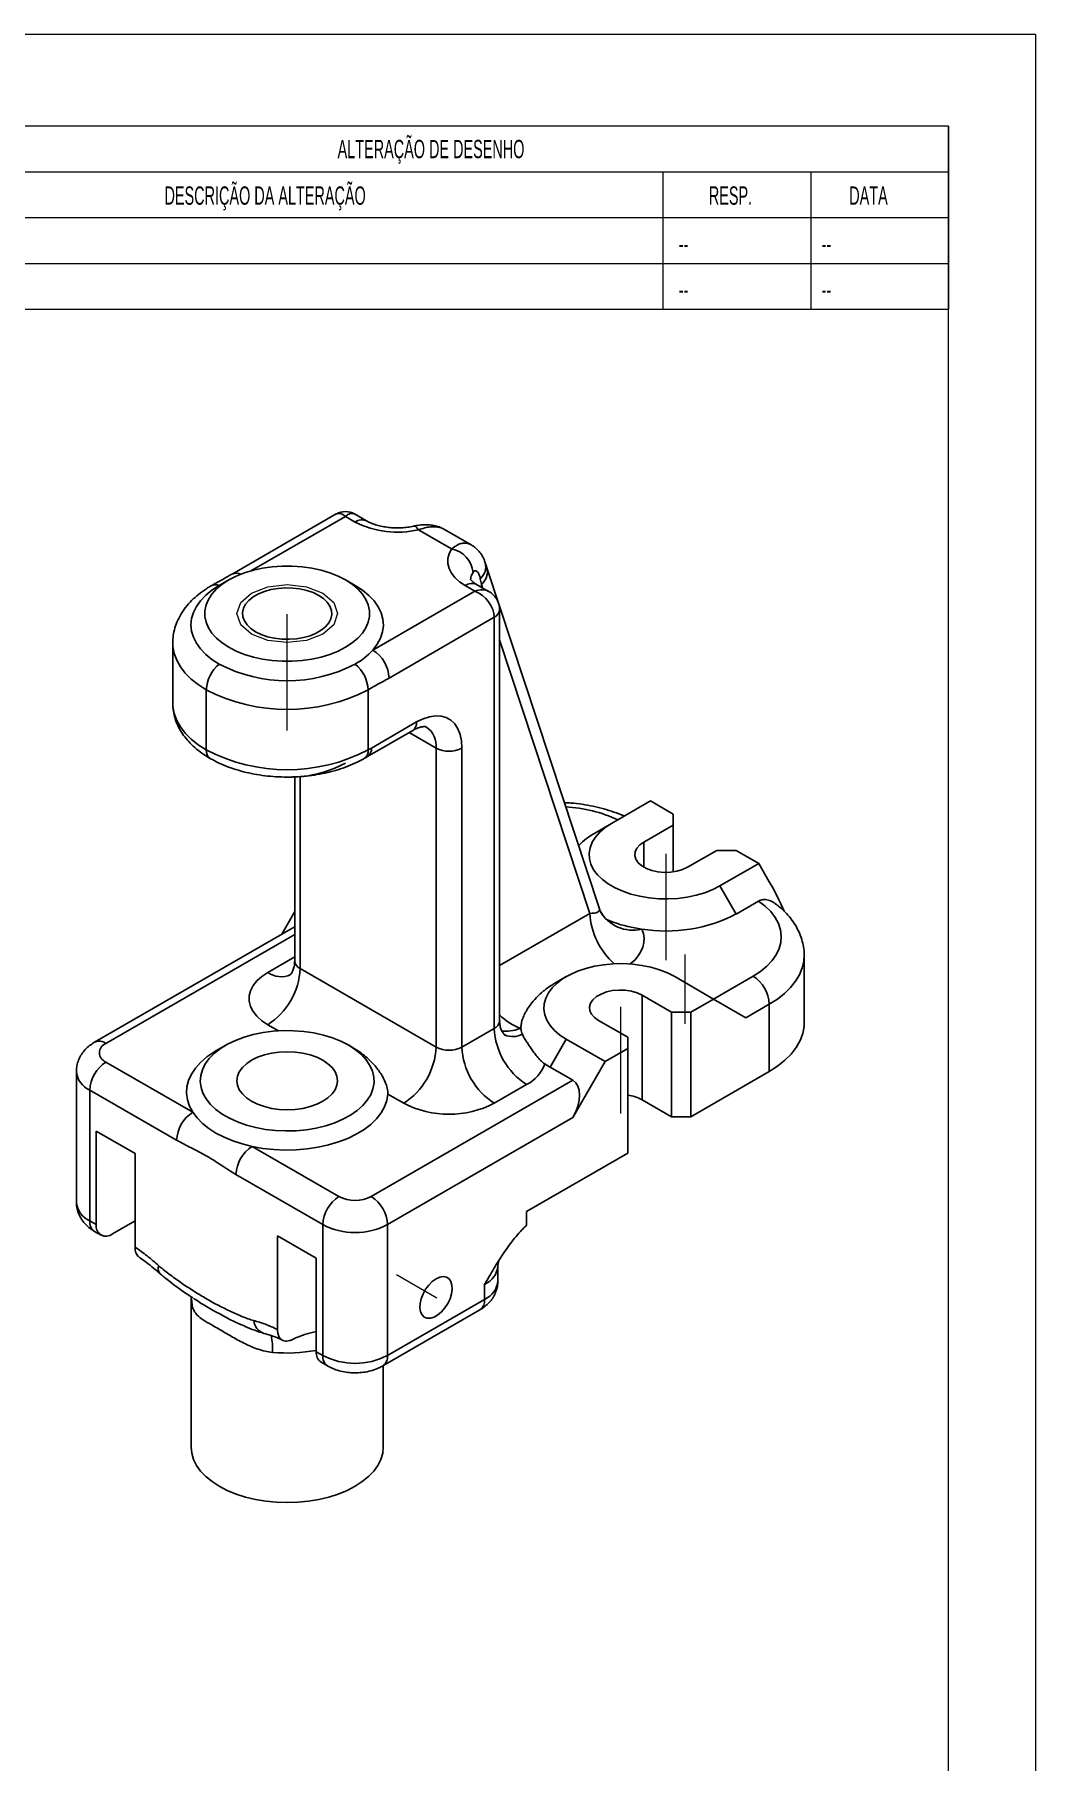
# Model space of a CAD drawing. Header units: millimetres. Extents: x 0 to 840, y 0 to 594.
# Drawn here: x 621.3 to 840, y 216.7 to 594 of the extents above; entities that cross this region are included whole.
import ezdxf

# ---------------------------------------------------------------- set-up
doc = ezdxf.new("R2010")
doc.units = ezdxf.units.MM
doc.header["$LTSCALE"] = 2
doc.linetypes.add('CENTERX2', pattern=[20.32, 12.7, -2.54, 2.54, -2.54])
doc.layers.add('COTAS', color=7, linetype='Continuous')
doc.styles.add('SLDTEXTSTYLE1', font='TXT', dxfattribs={"width": 0.589474})

# ---------------------------------------------------------------- blocks, each defined once
blk = doc.blocks.new('Bloco2')
at = {"color": 7, "linetype": 'Continuous', "lineweight": 18}
for p, q in [((840.17, 594.13), (0.17, 594.13)), ((840.17, 594.13), (840.17, 0.13)), ((821.17, 574.13), (40.17, 574.13)), ((821.17, 20.13), (821.17, 574.13))]:
    blk.add_line(p, q, dxfattribs=at)

msp = doc.modelspace()

# ---------------------------------------------------------------- linework, layer by layer
at = {"color": 7, "linetype": 'Continuous', "lineweight": 18}
for p, q in [((821, 574), (461, 574)), ((821, 574), (821, 534)), ((598.888, 564), (821, 564)), ((758.623, 534), (758.623, 564)), ((791, 534), (791, 564)), ((598.888, 554), (821, 554)), ((598.888, 544), (821, 544)), ((598.888, 534), (821, 534))]:
    msp.add_line(p, q, dxfattribs=at)
at = {"color": 7, "linetype": 'Continuous', "lineweight": 25}
for p, q in [((687.209, 489.256), (664.424, 476.102)), ((691.33, 487.495), (689.209, 488.719)), ((693.83, 487.742), (691.208, 489.256)), ((712.423, 481.605), (705.169, 485.792)), ((716.711, 482.511), (710.88, 485.877)), ((720.11, 477.533), (719.763, 478.603)), ((744.712, 402.957), (720.12, 477.503)), ((663.733, 474.85), (661.611, 473.625)), ((691.35, 473.625), (689.228, 474.85)), ((695.208, 459.527), (717.493, 472.391)), ((717.493, 472.391), (715.372, 473.616)), ((720.493, 472.35), (717.871, 473.863)), ((722.907, 378.489), (722.907, 468.309)), ((721.736, 466.676), (698.744, 453.403)), ((721.736, 376.856), (721.736, 466.676)), ((651.481, 461.048), (651.481, 447.896)), ((658.803, 437.691), (658.803, 450.842)), ((694.158, 450.842), (694.158, 437.691)), ((694.056, 436.279), (703.936, 441.983)), ((694.884, 438.11), (704.765, 443.814)), ((694.158, 437.691), (694.884, 438.11)), ((709.008, 372.774), (709.008, 438.097)), ((714.664, 438.097), (714.664, 372.774)), ((693.33, 435.859), (694.055, 436.278)), ((678.138, 431.819), (678.138, 391.552)), ((755.853, 426.554), (747.368, 421.656)), ((760.803, 423.697), (755.853, 426.554)), ((760.803, 421.248), (760.803, 423.697)), ((747.368, 421.656), (743.833, 419.614)), ((754.439, 417.574), (760.803, 421.248)), ((760.803, 411.032), (760.803, 421.248)), ((770.349, 415.737), (763.985, 412.063)), ((774.592, 415.737), (770.349, 415.737)), ((779.541, 412.88), (774.592, 415.737)), ((771.056, 407.981), (779.541, 412.88)), ((779.541, 412.88), (781.84, 408.899)), ((771.056, 407.981), (774.592, 401.857)), ((779.49, 404.685), (774.592, 401.857)), ((675.294, 397.454), (678.138, 402.38)), ((677.365, 398.65), (634.383, 373.837)), ((789.455, 378.076), (789.455, 392.774)), ((679.309, 389.919), (709.008, 372.774)), ((737.467, 388.182), (734.989, 386.751)), ((769.642, 383.285), (761.157, 388.183)), ((754.086, 384.101), (760.45, 380.427)), ((754.086, 384.101), (754.086, 361.238)), ((764.692, 380.427), (769.642, 383.285)), ((776.713, 379.201), (769.642, 383.285)), ((781.84, 382.161), (776.713, 379.201)), ((781.84, 367.463), (781.84, 382.161)), ((750.904, 374.917), (744.54, 378.59)), ((760.45, 380.427), (764.692, 380.427)), ((760.45, 357.564), (760.45, 380.427)), ((764.692, 380.427), (764.692, 357.564)), ((714.664, 372.774), (721.736, 376.856)), ((727.569, 376.957), (727.392, 376.855)), ((727.392, 376.855), (727.581, 376.746)), ((737.469, 374.508), (733.933, 368.385)), ((737.469, 374.508), (745.954, 369.61)), ((750.904, 372.467), (750.904, 374.917)), ((663.043, 373.18), (660.922, 371.955)), ((690.913, 372.605), (689.918, 373.18)), ((745.954, 369.61), (750.904, 372.467)), ((750.904, 349.604), (750.904, 372.467)), ((630.418, 367.466), (630.418, 338.887)), ((636.883, 369.507), (655.858, 358.553)), ((738.883, 365.527), (733.933, 368.385)), ((745.954, 369.61), (738.883, 357.362)), ((781.84, 367.463), (764.692, 357.564)), ((652.322, 352.429), (633.347, 363.384)), ((633.347, 363.384), (633.347, 334.805)), ((694.865, 340.117), (738.883, 365.527)), ((701.937, 360.527), (698.467, 362.53)), ((728.807, 364.609), (721.736, 360.527)), ((760.45, 357.564), (754.086, 361.238)), ((738.883, 357.362), (698.401, 333.993)), ((764.692, 357.564), (760.45, 357.564)), ((643.247, 349.503), (634.761, 354.402)), ((634.761, 354.402), (634.761, 333.988)), ((668.819, 351.071), (687.794, 340.117)), ((643.247, 349.503), (643.247, 329.046)), ((750.904, 349.604), (728.807, 336.848)), ((684.259, 333.993), (665.284, 344.947)), ((728.807, 336.848), (728.807, 333.851)), ((633.347, 334.805), (634.761, 333.988)), ((634.383, 332.515), (635.797, 331.699)), ((638.297, 331.946), (643.247, 334.804)), ((684.259, 305.414), (684.259, 333.993)), ((698.401, 333.993), (698.401, 305.414)), ((682.845, 326.644), (674.359, 331.542)), ((674.359, 331.542), (674.359, 311.085)), ((682.845, 326.644), (682.845, 306.23)), ((722.543, 321.742), (722.543, 325.008)), ((719.614, 317.66), (719.614, 320.926)), ((655.481, 318.066), (655.481, 285.405)), ((698.401, 305.414), (719.614, 317.66)), ((697.365, 303.125), (718.578, 315.371)), ((682.845, 306.23), (684.259, 305.414)), ((683.88, 303.941), (685.295, 303.125)), ((697.481, 285.405), (697.481, 303.191))]:
    msp.add_line(p, q, dxfattribs=at)
at = {"color": 8, "linetype": 'Continuous', "lineweight": 25}
for p, q in [((689.209, 488.719), (668.698, 476.879)), ((718.907, 473.896), (718.907, 473.265)), ((719.164, 473.117), (718.907, 473.896)), ((742.631, 401.981), (722.907, 461.77)), ((709.008, 438.097), (703.107, 441.504)), ((679.309, 431.884), (679.309, 389.919)), ((754.439, 417.574), (754.439, 412.063)), ((722.907, 390.595), (742.631, 401.981)), ((678.138, 397.405), (636.883, 373.589)), ((672.238, 389.101), (678.138, 392.507)), ((769.643, 383.284), (778.304, 388.285)), ((674.549, 376.337), (672.238, 377.671))]:
    msp.add_line(p, q, dxfattribs=at)
at = {"color": 8, "linetype": 'Continuous', "lineweight": 25, "flags": 128}
for points in [[(704.091, 486.592), (704.176, 486.602), (704.485, 486.513), (704.82, 486.24), (705.169, 485.792)], [(658.803, 450.842), (657.052, 451.965), (655.514, 453.187), (654.206, 454.496), (653.141, 455.876), (652.333, 457.312), (651.788, 458.79), (651.515, 460.292), (651.481, 461.076)], [(651.481, 447.896), (651.515, 447.141), (651.788, 445.638), (652.333, 444.161), (653.141, 442.724), (654.206, 441.344), (655.514, 440.036), (657.052, 438.814), (658.803, 437.691)], [(789.455, 392.774), (789.37, 391.56), (789.027, 390.063), (788.426, 388.594), (787.572, 387.167), (786.474, 385.796), (785.144, 384.497), (783.593, 383.281), (781.84, 382.161)], [(655.725, 316.222), (655.494, 317.636), (655.481, 318.066)], [(655.499, 317.937), (655.624, 317.377), (655.725, 316.222)]]:
    msp.add_lwpolyline(points, dxfattribs=at)
at = {"color": 7, "linetype": 'Continuous', "lineweight": 25, "flags": 128}
for points in [[(715.372, 473.616), (714.149, 474.431), (713.141, 475.34), (712.369, 476.322), (711.849, 477.358), (711.592, 478.427), (711.603, 479.506), (711.882, 480.572), (712.423, 481.605)], [(689.226, 474.851), (687.597, 475.684), (685.806, 476.398), (683.878, 476.982), (681.843, 477.428), (679.73, 477.728), (677.569, 477.88), (675.392, 477.88), (673.232, 477.728), (671.118, 477.428), (669.083, 476.982), (667.156, 476.398), (665.364, 475.684), (663.735, 474.851), (662.292, 473.911), (661.055, 472.876), (660.044, 471.764), (659.272, 470.589), (658.751, 469.369), (658.488, 468.121), (658.488, 466.865), (658.751, 465.618), (659.272, 464.397), (660.044, 463.223), (661.055, 462.11), (662.292, 461.076), (663.735, 460.135), (665.364, 459.302), (667.156, 458.588), (669.083, 458.004), (671.118, 457.559), (673.232, 457.258), (675.392, 457.107), (677.569, 457.107), (679.73, 457.258), (681.843, 457.559), (683.878, 458.004), (685.806, 458.588), (687.597, 459.302), (689.226, 460.135), (690.67, 461.076), (691.906, 462.11), (692.918, 463.223), (693.69, 464.397), (694.21, 465.618), (694.473, 466.865), (694.473, 468.121), (694.21, 469.369), (693.69, 470.589), (692.918, 471.764), (691.906, 472.876), (690.67, 473.911), (689.226, 474.851)], [(661.614, 456.461), (660.043, 457.476), (658.678, 458.586), (657.538, 459.777), (656.635, 461.035), (655.983, 462.343), (655.588, 463.685), (655.456, 465.044), (655.588, 466.403), (655.983, 467.744), (656.635, 469.052), (657.538, 470.31), (658.678, 471.501), (660.043, 472.611), (661.614, 473.626)], [(683.375, 471.473), (682.146, 472.074), (680.763, 472.55), (679.263, 472.888), (677.687, 473.079), (676.078, 473.117), (674.48, 473.002), (672.936, 472.737), (671.49, 472.328), (670.179, 471.788), (669.041, 471.131), (668.105, 470.374), (667.398, 469.539), (666.938, 468.648), (666.739, 467.726), (666.806, 466.797), (667.136, 465.887), (667.721, 465.021), (668.546, 464.223), (669.586, 463.513), (670.815, 462.912), (672.199, 462.437), (673.699, 462.099), (675.275, 461.908), (676.884, 461.869), (678.482, 461.984), (680.025, 462.25), (681.472, 462.658), (682.782, 463.198), (683.921, 463.855), (684.856, 464.612), (685.564, 465.447), (686.023, 466.338), (686.222, 467.261), (686.156, 468.189), (685.825, 469.099), (685.24, 469.965), (684.416, 470.764), (683.375, 471.473)], [(691.35, 473.625), (692.946, 472.591), (694.33, 471.458), (695.481, 470.241), (696.383, 468.956), (697.027, 467.62), (697.401, 466.251), (697.503, 464.866), (697.331, 463.483), (696.887, 462.12), (696.176, 460.796), (695.208, 459.527)], [(704.765, 443.814), (706.174, 444.511), (707.554, 444.961), (708.877, 445.155), (710.117, 445.089), (711.248, 444.764), (712.246, 444.188), (713.093, 443.371), (713.77, 442.33), (714.263, 441.087), (714.564, 439.666), (714.664, 438.097)], [(747.368, 421.656), (745.977, 420.745), (744.795, 419.741), (743.84, 418.659), (743.127, 417.516), (742.668, 416.331), (742.47, 415.122), (742.537, 413.909), (742.866, 412.709), (743.452, 411.543), (744.288, 410.429), (745.359, 409.383), (746.648, 408.424), (748.135, 407.565), (749.797, 406.821), (751.608, 406.203), (753.538, 405.721), (755.558, 405.382), (757.636, 405.192), (759.738, 405.154), (761.832, 405.268), (763.885, 405.533), (765.864, 405.944), (767.739, 406.496), (769.478, 407.178), (771.056, 407.981)], [(763.985, 412.063), (762.888, 411.551), (761.631, 411.181), (760.268, 410.97), (758.859, 410.927), (757.465, 411.055), (756.148, 411.347), (754.964, 411.79), (753.966, 412.366), (753.198, 413.049), (752.692, 413.81), (752.471, 414.615), (752.545, 415.428), (752.911, 416.215), (753.551, 416.941), (754.439, 417.574)], [(778.304, 388.285), (779.902, 389.319), (781.285, 390.453), (782.435, 391.67), (783.337, 392.954), (783.979, 394.29), (784.352, 395.66), (784.452, 397.045), (784.278, 398.427), (783.831, 399.789), (783.118, 401.113), (782.148, 402.381), (780.933, 403.577), (779.49, 404.685)], [(747.948, 399.995), (746.848, 400.406), (746.116, 400.711)], [(672.238, 377.671), (670.93, 378.543), (669.85, 379.513), (669.02, 380.562), (668.457, 381.668), (668.173, 382.81), (668.173, 383.963), (668.457, 385.104), (669.02, 386.211), (669.85, 387.259), (670.93, 388.23), (672.238, 389.101)], [(761.157, 388.183), (759.579, 388.986), (757.839, 389.669), (755.965, 390.22), (753.986, 390.631), (751.933, 390.896), (749.839, 391.011), (747.736, 390.972), (745.659, 390.783), (743.639, 390.444), (741.708, 389.961), (739.898, 389.343), (738.236, 388.599), (736.748, 387.74), (735.459, 386.781), (734.388, 385.736), (733.553, 384.621), (732.966, 383.455), (732.637, 382.256), (732.571, 381.042), (732.769, 379.833), (733.228, 378.648), (733.94, 377.506), (734.895, 376.424), (736.078, 375.419), (737.469, 374.508)], [(744.54, 378.59), (743.652, 379.224), (743.011, 379.949), (742.646, 380.736), (742.572, 381.55), (742.793, 382.354), (743.298, 383.115), (744.067, 383.798), (745.065, 384.374), (746.248, 384.818), (747.566, 385.11), (748.959, 385.237), (750.369, 385.195), (751.732, 384.984), (752.989, 384.614), (754.086, 384.101)], [(789.455, 378.076), (789.419, 377.291), (789.135, 375.728), (788.569, 374.192), (787.728, 372.698), (786.621, 371.262), (785.26, 369.902), (783.661, 368.631), (781.84, 367.463)], [(689.916, 373.181), (688.232, 374.044), (686.384, 374.786), (684.397, 375.397), (682.298, 375.867), (680.118, 376.191), (677.887, 376.364), (675.636, 376.383), (673.397, 376.249), (671.201, 375.962), (669.08, 375.528), (667.062, 374.952), (665.177, 374.242), (663.45, 373.408), (661.906, 372.462), (660.566, 371.418), (659.45, 370.289), (658.574, 369.092), (657.948, 367.844), (657.583, 366.561), (657.483, 365.263), (657.649, 363.967), (658.08, 362.692), (658.77, 361.454), (659.708, 360.273), (660.881, 359.164), (662.273, 358.143), (663.865, 357.224), (665.634, 356.42), (667.555, 355.743), (669.602, 355.201), (671.745, 354.803), (673.954, 354.555), (676.199, 354.458), (678.448, 354.516), (680.669, 354.727), (682.832, 355.088), (684.905, 355.594), (686.86, 356.238), (688.67, 357.012), (690.308, 357.903), (691.752, 358.9), (692.982, 359.988), (693.98, 361.153), (694.733, 362.378), (695.229, 363.646), (695.462, 364.938), (695.429, 366.238), (695.129, 367.526), (694.568, 368.784), (693.753, 369.995), (692.696, 371.143), (691.41, 372.21), (689.916, 373.181)], [(655.858, 358.553), (655.135, 359.902), (654.676, 361.289), (654.486, 362.697), (654.568, 364.109), (654.922, 365.506), (655.542, 366.872), (656.421, 368.19), (657.547, 369.444), (658.908, 370.617), (660.487, 371.697), (660.922, 371.955)], [(684.259, 369.916), (682.946, 370.563), (681.475, 371.084), (679.88, 371.465), (678.201, 371.698), (676.481, 371.776), (674.76, 371.698), (673.081, 371.465), (671.487, 371.084), (670.015, 370.563), (668.703, 369.916), (667.581, 369.158), (666.68, 368.309), (666.019, 367.388), (665.616, 366.419), (665.481, 365.426), (665.616, 364.432), (666.019, 363.463), (666.68, 362.543), (667.581, 361.693), (668.703, 360.935), (670.015, 360.288), (671.487, 359.768), (673.081, 359.386), (674.76, 359.154), (676.481, 359.075), (678.201, 359.154), (679.88, 359.386), (681.475, 359.768), (682.946, 360.288), (684.259, 360.935), (685.38, 361.693), (686.282, 362.543), (686.942, 363.463), (687.345, 364.432), (687.481, 365.426), (687.345, 366.419), (686.942, 367.388), (686.282, 368.309), (685.38, 369.158), (684.259, 369.916)], [(698.467, 362.53), (698.245, 361.123), (697.754, 359.74), (697, 358.396), (695.993, 357.109), (694.744, 355.895), (693.269, 354.768), (691.587, 353.743), (689.718, 352.832), (687.685, 352.046), (685.513, 351.395), (683.23, 350.888), (680.864, 350.53), (678.443, 350.326), (675.998, 350.279), (673.559, 350.388), (671.156, 350.653), (668.819, 351.071)], [(668.819, 351.071), (666.652, 351.613), (664.599, 352.287), (662.682, 353.084), (660.924, 353.995), (659.346, 355.01), (657.965, 356.117), (656.798, 357.302), (655.858, 358.553)], [(709.008, 322.152), (708.192, 321.571), (707.421, 320.802), (706.735, 319.885), (706.172, 318.87), (705.761, 317.812), (705.526, 316.768), (705.478, 315.794), (705.621, 314.943), (705.946, 314.26), (706.436, 313.783), (707.065, 313.537), (707.798, 313.535), (708.597, 313.777), (709.418, 314.251), (710.217, 314.931), (710.95, 315.78), (711.579, 316.752), (712.069, 317.795), (712.395, 318.854), (712.537, 319.869), (712.489, 320.788), (712.254, 321.56), (711.844, 322.144), (711.28, 322.509), (710.594, 322.634), (709.823, 322.513), (709.008, 322.152)], [(661.631, 276.832), (660.062, 277.846), (658.699, 278.955), (657.56, 280.145), (656.659, 281.401), (656.007, 282.707), (655.613, 284.047), (655.481, 285.405)], [(697.481, 285.405), (697.349, 284.047), (696.954, 282.707), (696.302, 281.401), (695.401, 280.145), (694.262, 278.955), (692.899, 277.846), (691.33, 276.832), (689.574, 275.926), (687.653, 275.14), (685.592, 274.482), (683.417, 273.962), (681.154, 273.585), (678.832, 273.358), (676.481, 273.282), (674.129, 273.358), (671.808, 273.585), (669.545, 273.962), (667.369, 274.482), (665.308, 275.14), (663.387, 275.926), (661.631, 276.832)]]:
    msp.add_lwpolyline(points, dxfattribs=at)
at = {"color": 7, "linetype": 'Continuous', "lineweight": 18, "flags": 128}
msp.add_lwpolyline([(668.703, 471.983), (672.271, 473.36), (676.481, 473.843), (680.69, 473.36), (684.259, 471.983), (686.643, 469.923), (687.481, 467.493), (686.643, 465.063), (684.259, 463.003), (680.69, 461.626), (676.481, 461.143), (672.271, 461.626), (668.703, 463.003), (666.318, 465.063), (665.481, 467.493), (666.318, 469.923), (668.703, 471.983)], dxfattribs=at)
msp.add_lwpolyline([(668.703, 471.983), (672.271, 473.36), (676.481, 473.843), (680.69, 473.36), (684.259, 471.983), (686.643, 469.923), (687.481, 467.493), (686.643, 465.063), (684.259, 463.003), (680.69, 461.626), (676.481, 461.143), (672.271, 461.626), (668.703, 463.003), (666.318, 465.063), (665.481, 467.493), (666.318, 469.923), (668.703, 471.983)], dxfattribs=at)
at = {"color": 7, "linetype": 'Continuous', "lineweight": 25}
for centre, radius, start, end in [((689.209, 485.791), 4, 59.66299, 120.25993), ((700.567, 505.482), 20.22, 242.81869, 283.15588), ((711.347, 475.934), 5.772, 5.53204, 79.26322), ((683.825, 469.898), 15.399, 299.24088, 317.66234), ((691.068, 453.054), 7.684, 2.60548, 57.39451), ((666.623, 450.443), 7.83, 129.77273, 177.07407), ((676.481, 484.969), 32.151, 242.45764, 297.54236), ((686.338, 450.443), 7.83, 2.92593, 50.22727), ((676.481, 484.842), 38.321, 242.52843, 297.47157), ((676.481, 471.691), 38.321, 242.52843, 297.47157), ((711.836, 443.556), 6.148, 242.60967, 297.39032), ((676.998, 457.676), 25.919, 267.58145, 298.15395), ((751.689, 405.589), 16.076, 119.25452, 135.86712), ((758.419, 430.363), 32.123, 250.97709, 262.01963), ((759.265, 431.475), 33.348, 260.84411, 297.3611), ((664.022, 390.58), 15.302, 302.47631, 357.52369), ((774.164, 381.812), 7.684, 2.60548, 57.39452), ((637.657, 371.548), 2.183, 110.78343, 249.21662), ((737.023, 377.517), 15.302, 182.4764, 237.5236), ((734.835, 377.264), 7.272, 182.41982, 184.08517), ((693.72, 373.435), 15.302, 302.47631, 357.52369), ((711.836, 378.233), 6.148, 242.60967, 297.39032), ((729.952, 373.435), 15.302, 182.4764, 237.5236), ((641.023, 363.034), 7.684, 122.60548, 177.39451), ((725.32, 371.637), 7.845, 296.38466, 341.31676), ((743.563, 385.094), 19.286, 235.9046, 240.04475), ((749.766, 353.336), 9.006, 61.33582, 82.74117), ((659.998, 352.08), 7.684, 122.60548, 177.39451), ((711.836, 379.537), 21.433, 242.49143, 297.50857), ((672.96, 344.598), 7.684, 122.60548, 177.39451), ((691.935, 333.644), 7.684, 122.60548, 177.39451), ((691.33, 346.94), 7.685, 242.60965, 297.39033), ((690.725, 333.644), 7.684, 2.60548, 57.39452), ((636.917, 333.639), 2.184, 170.78601, 309.2032), ((691.33, 347.565), 15.304, 242.48053, 297.51946), ((685.288, 305.957), 2.459, 173.62079, 235.06705), ((691.33, 318.986), 15.304, 242.48053, 297.51946)]:
    msp.add_arc(centre, radius, start, end, dxfattribs=at)
at = {"color": 8, "linetype": 'Continuous', "lineweight": 25}
for centre, radius, start, end in [((692.795, 485.45), 2.515, 65.70893, 125.61605), ((665.422, 474.062), 2.271, 64.74309, 116.12033), ((719.514, 474.805), 2.95, 145.16018, 179.19859), ((716.389, 477.751), 3.48, 311.12766, 14.1427), ((716.752, 476.626), 3.478, 308.28201, 15.12272), ((660.817, 471.679), 2.104, 67.73555, 117.67874), ((716.836, 471.571), 2.515, 65.69297, 125.61745), ((720.905, 468.508), 2.012, 294.37578, 354.29211), ((702.799, 443.601), 1.978, 305.11737, 6.19481), ((704.138, 438.653), 4.901, 353.48537, 55.02618), ((660.765, 437.475), 1.974, 173.72842, 234.94028), ((692.197, 437.475), 1.973, 305.05681, 6.2744), ((692.924, 437.894), 1.972, 305.00227, 6.29709), ((735.843, 394.595), 30.685, 65.16521, 87.16588), ((758.299, 402.792), 15.689, 182.96116, 228.81496), ((752.023, 406.486), 8.167, 208.96942, 283.71465), ((748.486, 404.873), 4.907, 246.31387, 263.71311), ((675.166, 393.182), 5.023, 234.33967, 294.36456), ((680.139, 391.751), 2.012, 185.69476, 245.6254), ((720.905, 378.689), 2.012, 294.37463, 354.30529), ((635.432, 371.68), 2.398, 52.75763, 115.95281), ((725.796, 379.616), 4.547, 246.94237, 297.11234), ((635.296, 367.874), 4.895, 184.80042, 246.53606), ((635.417, 339.381), 5.023, 185.65342, 245.66672), ((635.719, 334.499), 2.392, 172.65922, 236.02863), ((649.877, 324.322), 1.594, 154.81664, 219.91155), ((717.545, 325.502), 5.022, 294.33062, 354.37697), ((717.665, 322.15), 4.895, 293.46214, 355.2177), ((717.236, 317.357), 2.398, 304.05749, 7.25467), ((672.442, 313.361), 3.287, 185.81237, 251.73793), ((658.131, 306.767), 15.17, 357.42172, 11.46949), ((676.476, 341.72), 35.778, 264.88496, 280.25397), ((686.636, 305.111), 2.396, 172.72709, 235.98217), ((696.022, 305.111), 2.398, 304.03749, 7.25333)]:
    msp.add_arc(centre, radius, start, end, dxfattribs=at)
for centre, major_axis, ratio, start_param, end_param in [((689.209, 484.637), (-1.863, 4.685), 0.4542421, 5.5641428, 6.3494597), ((689.209, 484.637), (1.863, 4.685), 0.4542421, 6.216911, 7.0022279), ((717.493, 468.309), (3.404, 3.747), 0.6759115, 0.1519736, 0.931052), ((739.095, 404.022), (5.634, -1.34), 0.2734181, 5.4540221, 6.4500632), ((739.095, 395.857), (15.375, 0.647), 0.5759209, 5.6226378, 6.5186006), ((727.392, 385.02), (-6.807, 7.495), 0.6759115, 1.6535955, 2.2105406), ((727.392, 385.02), (6.807, 7.495), 0.6759115, 3.5687287, 4.0726447)]:
    msp.add_ellipse(centre, major_axis=major_axis, ratio=ratio, start_param=start_param, end_param=end_param, dxfattribs=at)
at = {"color": 7, "linetype": 'Continuous', "lineweight": 25}
for centre, major_axis, ratio, start_param, end_param in [((717.493, 468.309), (-3.404, 3.747), 0.6759115, 3.781337, 5.3521333), ((724.564, 470.63), (-6.404, 30.067), 0.1594701, 1.3867289, 1.4280794), ((763.455, 398.286), (-18.386, 31.843), 0.5773346, 4.515802, 4.7123483), ((677.365, 392.876), (3.536, 6.124), 0.5773346, 0.6302221, 0.7853575), ((735.347, 359.404), (3.536, 6.124), 0.5773346, 4.7124296, 6.2832259)]:
    msp.add_ellipse(centre, major_axis=major_axis, ratio=ratio, start_param=start_param, end_param=end_param, dxfattribs=at)
for points, knots in [([(704.09, 486.592), (703.874, 486.547), (703.233, 486.415), (702.1, 486.268), (700.703, 486.196), (699.294, 486.238), (697.922, 486.392), (696.633, 486.647), (695.474, 486.988), (694.526, 487.365), (694.044, 487.626), (693.83, 487.742)], [0, 0, 0, 0, 0.061569, 0.1822547, 0.3039036, 0.4261186, 0.5481294, 0.6691219, 0.7884738, 0.9056786, 1, 1, 1, 1]), ([(710.864, 485.86), (710.769, 485.923), (710.328, 486.211), (709.445, 486.534), (708.256, 486.824), (707.003, 486.934), (705.676, 486.869), (704.692, 486.738), (704.155, 486.601), (704.087, 486.584)], [0, 0, 0, 0, 0.0493024, 0.2274422, 0.4015225, 0.5800589, 0.7711774, 0.9707182, 1, 1, 1, 1]), ([(719.74, 478.593), (719.667, 478.832), (719.474, 479.462), (718.965, 480.38), (718.244, 481.317), (717.484, 482.036), (716.925, 482.359), (716.703, 482.488)], [0, 0, 0, 0, 0.1483553, 0.3908225, 0.6216405, 0.8491731, 1, 1, 1, 1]), ([(664.418, 476.106), (663.821, 475.77), (662.335, 474.936), (660.772, 474.06), (659.837, 473.537)], [0, 0, 0, 0, 0.40210245, 1, 1, 1, 1]), ([(718.678, 475.129), (718.624, 475.429), (718.547, 475.705), (718.398, 476.075), (718.343, 476.191), (718.221, 476.4), (718.155, 476.493), (718.012, 476.652), (717.934, 476.717), (717.771, 476.808), (717.686, 476.833), (717.51, 476.831), (717.42, 476.803), (717.25, 476.69), (717.167, 476.604), (717.092, 476.491)], [0, 0, 0, 0, 0.25, 0.25, 0.375, 0.375, 0.5, 0.5, 0.625, 0.625, 0.75, 0.75, 0.875, 0.875, 1, 1, 1, 1]), ([(659.839, 473.542), (659.502, 473.341), (658.546, 472.769), (657.096, 471.719), (655.566, 470.354), (654.254, 468.87), (653.183, 467.292), (652.363, 465.648), (651.812, 463.966), (651.515, 462.439), (651.509, 461.478), (651.506, 461.088)], [0, 0, 0, 0, 0.0693855, 0.1973365, 0.325138, 0.4512836, 0.5745823, 0.6942394, 0.8101404, 0.9228058, 1, 1, 1, 1]), ([(717.871, 473.863), (717.749, 473.937), (717.398, 474.149), (716.97, 474.485), (716.664, 474.802), (716.546, 474.989), (716.547, 474.991), (716.548, 474.991)], [0, 0, 0, 0, 0.1245197, 0.3567507, 0.5889882, 0.8253256, 1, 1, 1, 1]), ([(722.907, 468.309), (722.886, 468.639), (722.844, 469.294), (722.516, 470.215), (722.033, 471.031), (721.402, 471.712), (720.862, 472.156), (720.516, 472.325), (720.447, 472.358)], [0, 0, 0, 0, 0.1989151, 0.3947283, 0.5830087, 0.7678798, 0.9538261, 1, 1, 1, 1]), ([(698.744, 453.403), (697.979, 452.962), (697.215, 452.547), (695.687, 451.708), (694.923, 451.284), (694.158, 450.842)], [0, 0, 0, 0, 0.5, 0.5, 1, 1, 1, 1]), ([(651.506, 447.866), (651.499, 447.699), (651.471, 446.996), (651.66, 445.761), (652.071, 444.195), (652.72, 442.678), (653.581, 441.218), (654.658, 439.821), (655.946, 438.498), (657.44, 437.261), (658.708, 436.402), (659.469, 435.955), (659.632, 435.86)], [0, 0, 0, 0, 0.0346895, 0.1458481, 0.2568651, 0.3688742, 0.4829021, 0.5996506, 0.7193583, 0.8417452, 0.9661251, 1, 1, 1, 1]), ([(703.936, 441.983), (704.091, 442.068), (704.536, 442.315), (705.208, 442.591), (705.875, 442.766), (706.38, 442.81), (706.715, 442.767), (706.856, 442.728), (706.922, 442.678), (706.938, 442.666)], [0, 0, 0, 0, 0.08660981, 0.25008357, 0.41292968, 0.57726896, 0.74827461, 0.93775883, 1, 1, 1, 1]), ([(659.632, 435.86), (659.967, 435.673), (660.921, 435.14), (662.608, 434.363), (664.717, 433.573), (666.933, 432.923), (669.232, 432.413), (671.593, 432.047), (673.997, 431.825), (676.421, 431.749), (678.846, 431.818), (681.25, 432.033), (683.614, 432.392), (685.916, 432.894), (688.138, 433.538), (690.259, 434.323), (691.984, 435.11), (692.969, 435.659), (693.33, 435.86)], [0, 0, 0, 0, 0.0359849, 0.102499, 0.1688781, 0.2350995, 0.3011321, 0.3669939, 0.4327292, 0.4983954, 0.5640562, 0.6297678, 0.6955872, 0.7615831, 0.8278216, 0.8943599, 0.9612328, 1, 1, 1, 1]), ([(750.105, 423.234), (750.078, 423.247), (749.374, 423.579), (747.908, 424.141), (745.673, 424.857), (743.343, 425.423), (740.947, 425.838), (738.844, 426.09), (737.538, 426.144), (737.056, 426.164)], [0, 0, 0, 0, 0.0071904, 0.1861673, 0.3645634, 0.5424043, 0.71969, 0.8965311, 1, 1, 1, 1]), ([(779.49, 404.685), (779.643, 404.761), (779.953, 404.915), (780.473, 405.013), (781.018, 405.014), (781.574, 404.913), (782.136, 404.72), (782.635, 404.466), (783.022, 404.223), (783.22, 404.07), (783.297, 404.011)], [0, 0, 0, 0, 0.134864, 0.274155, 0.4089639, 0.5474206, 0.688419, 0.8323096, 0.9349881, 1, 1, 1, 1]), ([(789.438, 392.699), (789.444, 392.792), (789.485, 393.444), (789.332, 394.657), (788.972, 396.301), (788.369, 397.896), (787.556, 399.432), (786.53, 400.907), (785.283, 402.301), (784.194, 403.338), (783.468, 403.864), (783.285, 403.996)], [0, 0, 0, 0, 0.0214159, 0.1503792, 0.2788823, 0.4081107, 0.5393075, 0.6734761, 0.8112257, 0.9526196, 1, 1, 1, 1]), ([(744.897, 402.487), (744.835, 402.615), (744.761, 402.763), (744.72, 402.949), (744.714, 402.976)], [0, 0, 0, 0, 0.85494367, 1, 1, 1, 1]), ([(747.023, 400.149), (747.019, 400.151), (747.009, 400.156), (746.743, 400.314), (746.326, 400.624), (745.758, 401.158), (745.215, 401.86), (744.993, 402.306), (744.898, 402.496)], [0, 0, 0, 0, 0.0824846, 0.2061665, 0.3554155, 0.5637965, 0.8142115, 1, 1, 1, 1]), ([(678.12, 391.555), (678.112, 391.254), (678.096, 390.597), (677.829, 389.707), (677.48, 389.013), (677.192, 388.623), (677.028, 388.469), (677.047, 388.484), (677.052, 388.488)], [0, 0, 0, 0, 0.1903323, 0.4155562, 0.6170299, 0.7918536, 0.9449403, 1, 1, 1, 1]), ([(734.998, 386.736), (734.68, 386.554), (733.865, 386.086), (732.891, 385.362), (731.861, 384.502), (730.761, 383.45), (729.652, 382.135), (728.864, 380.934), (728.333, 379.959), (727.923, 379.023), (727.67, 378.128), (727.568, 377.439), (727.569, 377.118), (727.569, 376.957)], [0, 0, 0, 0, 0.0785634, 0.2020509, 0.2640293, 0.3734121, 0.5391284, 0.6512914, 0.7076551, 0.8054554, 0.9040979, 0.951905, 1, 1, 1, 1]), ([(724.004, 375.416), (724.007, 375.414), (724.04, 375.391), (723.905, 375.502), (723.659, 375.814), (723.318, 376.399), (723.035, 377.24), (722.885, 377.992), (722.919, 378.416), (722.925, 378.486)], [0, 0, 0, 0, 0.0173899, 0.1694174, 0.3349088, 0.5198154, 0.7276936, 0.9553457, 1, 1, 1, 1]), ([(634.383, 373.837), (634.107, 373.666), (633.456, 373.264), (632.557, 372.495), (631.731, 371.537), (631.093, 370.484), (630.661, 369.358), (630.432, 368.338), (630.444, 367.702), (630.448, 367.463)], [0, 0, 0, 0, 0.1230435, 0.2904608, 0.4509194, 0.6064153, 0.7587905, 0.9095642, 1, 1, 1, 1]), ([(727.868, 375.569), (727.977, 375.311), (728.108, 375.063), (728.397, 374.568), (728.555, 374.32), (728.889, 373.815), (729.064, 373.558), (729.427, 373.026), (729.614, 372.752), (730.002, 372.19), (730.203, 371.902), (730.624, 371.318), (730.845, 371.022), (731.319, 370.437), (731.572, 370.147), (732.123, 369.603), (732.421, 369.348), (732.752, 369.124)], [0, 0, 0, 0, 0.125, 0.125, 0.25, 0.25, 0.375, 0.375, 0.5, 0.5, 0.625, 0.625, 0.75, 0.75, 0.875, 0.875, 1, 1, 1, 1]), ([(698.467, 362.53), (698.469, 362.73), (698.473, 363.335), (698.211, 364.447), (697.697, 365.68), (696.892, 367.114), (695.725, 368.7), (694.213, 370.244), (692.718, 371.443), (691.685, 372.17), (691.05, 372.514), (690.906, 372.592)], [0, 0, 0, 0, 0.0580826, 0.1757214, 0.2946852, 0.3815225, 0.5563515, 0.7324593, 0.8488188, 0.9657928, 1, 1, 1, 1]), ([(665.284, 344.947), (664.203, 345.571), (663.125, 346.29), (661.507, 347.353), (660.968, 347.705), (659.889, 348.386), (659.348, 348.714), (658.267, 349.339), (657.725, 349.635), (656.644, 350.202), (656.104, 350.473), (654.484, 351.278), (653.405, 351.804), (652.322, 352.429)], [0, 0, 0, 0, 0.25, 0.25, 0.375, 0.375, 0.5, 0.5, 0.625, 0.625, 0.75, 0.75, 1, 1, 1, 1]), ([(630.449, 338.895), (630.441, 338.704), (630.419, 338.099), (630.631, 337.102), (631.049, 335.958), (631.665, 334.912), (632.448, 333.972), (633.355, 333.158), (634.047, 332.725), (634.383, 332.515)], [0, 0, 0, 0, 0.072508, 0.2292692, 0.3827773, 0.5355947, 0.6904034, 0.8499383, 1, 1, 1, 1]), ([(728.807, 333.851), (728.578, 333.639), (728.35, 333.418), (727.901, 332.965), (727.679, 332.734), (727.025, 332.027), (726.601, 331.537), (725.774, 330.525), (725.371, 330.004), (724.583, 328.935), (724.197, 328.386), (723.066, 326.714), (722.352, 325.573), (721.311, 323.841), (720.968, 323.26), (720.459, 322.386), (720.289, 322.094), (719.951, 321.51), (719.782, 321.217), (719.614, 320.926)], [0, 0, 0, 0, 0.0625, 0.0625, 0.125, 0.125, 0.25, 0.25, 0.375, 0.375, 0.5, 0.5, 0.75, 0.75, 0.875, 0.875, 0.9375, 0.9375, 1, 1, 1, 1]), ([(643.247, 329.046), (644.125, 328.475), (644.997, 327.841), (646.728, 326.479), (647.584, 325.754), (648.434, 325)], [0, 0, 0, 0, 0.5, 0.5, 1, 1, 1, 1]), ([(644.231, 326.838), (644.026, 326.99), (643.558, 327.337), (643.284, 328.194), (643.256, 328.843), (643.247, 329.046)], [0, 0, 0, 0, 0.3489371, 0.7962836, 1, 1, 1, 1]), ([(644.201, 326.796), (644.237, 326.774), (644.737, 326.465), (645.774, 325.692), (647.226, 324.55), (648.197, 323.692), (648.651, 323.291)], [0, 0, 0, 0, 0.02485842, 0.34667625, 0.69479167, 1, 1, 1, 1]), ([(648.434, 325), (648.858, 324.624), (649.285, 324.272), (650.142, 323.59), (650.572, 323.26), (651.864, 322.295), (652.729, 321.683), (654.464, 320.502), (655.335, 319.933), (657.079, 318.838), (657.949, 318.314), (660.556, 316.81), (662.289, 315.896), (664.879, 314.669), (665.741, 314.284), (667.031, 313.758), (667.461, 313.591), (668.318, 313.284), (668.746, 313.142), (669.172, 313.028)], [0, 0, 0, 0, 0.0625, 0.0625, 0.125, 0.125, 0.25, 0.25, 0.375, 0.375, 0.5, 0.5, 0.75, 0.75, 0.875, 0.875, 0.9375, 0.9375, 1, 1, 1, 1]), ([(722.553, 325.011), (722.55, 325.05), (722.527, 325.329), (722.627, 325.804), (722.787, 326.243), (722.848, 326.341), (722.875, 326.385)], [0, 0, 0, 0, 0.061612, 0.4438547, 0.7534088, 1, 1, 1, 1]), ([(648.653, 323.298), (648.765, 323.197), (649.117, 322.881), (649.818, 322.314), (651.053, 321.328), (652.833, 320.023), (654.524, 318.836), (655.601, 318.153), (655.878, 317.978)], [0, 0, 0, 0, 0.0463404, 0.1454051, 0.2999921, 0.5566374, 0.886008, 1, 1, 1, 1]), ([(718.578, 315.371), (718.854, 315.541), (719.506, 315.943), (720.404, 316.713), (721.23, 317.671), (721.869, 318.724), (722.3, 319.85), (722.529, 320.866), (722.517, 321.499), (722.513, 321.734)], [0, 0, 0, 0, 0.123206, 0.2908443, 0.4515149, 0.6072162, 0.7597926, 0.9107655, 1, 1, 1, 1]), ([(666.449, 312.149), (666.255, 312.228), (664.926, 312.769), (662.63, 313.982), (659.555, 315.682), (657.349, 316.98), (656.23, 317.754), (656.022, 317.898)], [0, 0, 0, 0, 0.0498976, 0.3424404, 0.6359696, 0.9323184, 1, 1, 1, 1]), ([(673.286, 306.084), (672.168, 306.184), (671.091, 306.447), (669.519, 306.983), (669, 307.186), (667.987, 307.623), (667.493, 307.857), (666.04, 308.585), (665.112, 309.107), (663.771, 309.88), (663.331, 310.137), (662.472, 310.639), (661.646, 311.121), (660.884, 311.557), (660.153, 311.973), (659.806, 312.17), (658.826, 312.735), (658.249, 313.081), (657.259, 313.799), (656.842, 314.171), (656.331, 314.836), (656.18, 315.078), (655.92, 315.609), (655.811, 315.898), (655.725, 316.222)], [0, 0, 0, 0, 0.125, 0.125, 0.1875, 0.1875, 0.25, 0.25, 0.375, 0.375, 0.4375, 0.4375, 0.5, 0.5625, 0.5625, 0.625, 0.625, 0.75, 0.75, 0.875, 0.875, 0.9375, 0.9375, 1, 1, 1, 1]), ([(666.331, 312.203), (666.818, 311.974), (668, 311.417), (669.57, 310.818), (670.805, 310.404), (671.305, 310.271), (671.405, 310.244)], [0, 0, 0, 0, 0.29501304, 0.71634765, 0.94274425, 1, 1, 1, 1]), ([(669.172, 313.028), (670.022, 312.801), (670.878, 312.538), (672.609, 311.901), (673.481, 311.528), (674.359, 311.085)], [0, 0, 0, 0, 0.5, 0.5, 1, 1, 1, 1]), ([(671.408, 310.223), (671.92, 310.081), (673, 309.781), (674.36, 309.272), (675.221, 308.841), (675.501, 308.701)], [0, 0, 0, 0, 0.3779445, 0.7980515, 1, 1, 1, 1]), ([(674.359, 311.085), (674.359, 310.827), (674.38, 310.585), (674.462, 310.133), (674.524, 309.921), (674.686, 309.537), (674.785, 309.367), (675.02, 309.071), (675.157, 308.944), (675.458, 308.744), (675.622, 308.669), (675.977, 308.571), (676.17, 308.549), (676.568, 308.558), (676.774, 308.589), (677.203, 308.705), (677.425, 308.79), (677.647, 308.901)], [0, 0, 0, 0, 0.125, 0.125, 0.25, 0.25, 0.375, 0.375, 0.5, 0.5, 0.625, 0.625, 0.75, 0.75, 0.875, 0.875, 1, 1, 1, 1]), ([(677.647, 308.901), (678.033, 309.082), (678.805, 309.446), (679.957, 309.875), (681.101, 310.226), (682.067, 310.477), (682.642, 310.577), (682.845, 310.613)], [0, 0, 0, 0, 0.2177371, 0.4364348, 0.6574672, 0.8790631, 1, 1, 1, 1]), ([(685.295, 303.125), (685.57, 302.976), (686.268, 302.599), (687.489, 302.145), (688.95, 301.79), (690.475, 301.607), (692.027, 301.598), (693.578, 301.765), (695.102, 302.121), (696.37, 302.587), (697.094, 302.978), (697.365, 303.125)], [0, 0, 0, 0, 0.0770023, 0.1948506, 0.3140318, 0.4336894, 0.5536276, 0.6746873, 0.7977773, 0.9241737, 1, 1, 1, 1])]:
    msp.add_open_spline(points, degree=3, knots=knots, dxfattribs=at)
at = {"color": 8, "linetype": 'Continuous', "lineweight": 25}
for points, knots in [([(710.871, 485.86), (710.624, 485.991), (710.078, 486.281), (709.038, 486.468), (707.833, 486.459), (706.53, 486.244), (705.627, 485.944), (705.169, 485.792)], [0, 0, 0, 0, 0.1703764, 0.3781788, 0.5920373, 0.7933433, 1, 1, 1, 1]), ([(712.423, 481.605), (712.946, 482.002), (713.761, 482.621), (714.908, 482.908), (715.78, 482.879), (716.394, 482.73), (716.668, 482.521), (716.705, 482.493)], [0, 0, 0, 0, 0.3578309, 0.5572382, 0.7619664, 0.9679633, 1, 1, 1, 1])]:
    msp.add_open_spline(points, degree=3, knots=knots, dxfattribs=at)
at = {"color": 7, "linetype": 'Continuous', "lineweight": 25}
msp.add_open_spline([(727.581, 376.746), (727.612, 376.319), (727.715, 375.934), (727.868, 375.569)], degree=3, dxfattribs=at)
at = {"layer": 'COTAS', "linetype": 'CENTERX2', "lineweight": 18}
for p, q in [((676.481, 441.98), (676.481, 467.693)), ((759.212, 415.019), (759.212, 391.755)), ((763.455, 377.876), (763.455, 392.974)), ((749.313, 381.546), (749.313, 358.283)), ((700.349, 323.068), (709.181, 317.969))]:
    msp.add_line(p, q, dxfattribs=at)

# ---------------------------------------------------------------- block references
at = {"layer": 'COTAS'}
msp.add_blockref('Bloco2', (-0.166, -0.128), dxfattribs=at)

# ---------------------------------------------------------------- texts
at = {"color": 7, "linetype": 'Continuous', "lineweight": 0, "char_height": 4, "style": 'SLDTEXTSTYLE1'}
for s, insert, attachment_point in [('ALTERAÇÃO DE DESENHO', (707.911, 570.99), 2), ('DESCRIÇÃO DA ALTERAÇÃO', (649.673, 560.82), 1), ('RESP.', (768.624, 560.82), 1), ('DATA', (799.306, 560.82), 1), ('--', (762.059, 550.267), 1), ('--', (793.27, 550.267), 1), ('--', (762.059, 540.267), 1), ('--', (793.27, 540.267), 1)]:
    msp.add_mtext(s, dxfattribs=dict(at, insert=insert, attachment_point=attachment_point))

doc.saveas('drawing.dxf')
